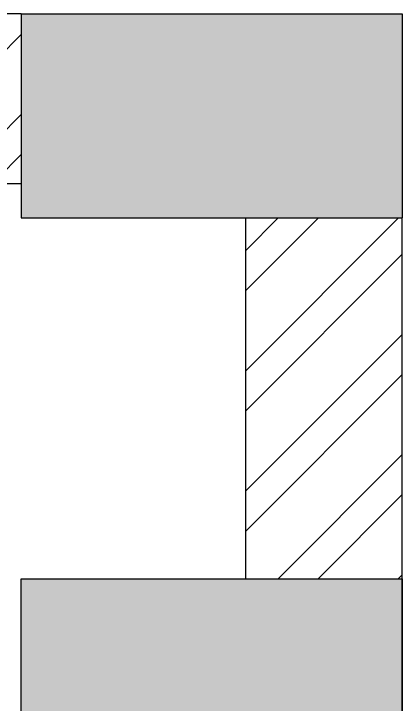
# Model space of a CAD drawing. Header units: feet. Extents: x 8814516 to 8843247, y -5932511 to -5925706.
# Drawn here: x 8842676 to 8843247, y -5926720 to -5925706 of the extents above; entities that cross this region are included whole.
import ezdxf

# ---------------------------------------------------------------- set-up
doc = ezdxf.new("R2010")
doc.units = ezdxf.units.FT
doc.header["$LTSCALE"] = 33
doc.header["$MEASUREMENT"] = 0
doc.layers.add('A-WALL', color=1, linetype='Continuous')
doc.layers.add('column', color=10, linetype='Continuous')
for name, color, linetype, lineweight in [('A-WALL HATCH', 251, 'Continuous', 0), ('column hatch', 5, 'Continuous', 0), ('LENS-DIM', 252, 'Continuous', 5)]:
    doc.layers.add(name, color=color, linetype=linetype, lineweight=lineweight)

# ---------------------------------------------------------------- blocks, each defined once
blk = doc.blocks.new('A$C547b97a2')
at = {"layer": 'A-WALL HATCH'}
h = blk.add_hatch(dxfattribs=at)
h.set_pattern_fill('ANSI32', color=256, scale=333)
h.set_pattern_definition([(45, (-3360310.430466578, 5510283.785421858), (-88.29995930067012, 88.29995930067012), []), (45, (-3360251.563827142, 5510283.785421858), (-88.29995930067012, 88.29995930067012), [])])
h.paths.add_polyline_path([(7258.000000001863, 1.8626451e-09), (2193.000000001863, 1.8626451e-09), (2193.000000001863, -244.999999997206), (7258.000000001863, -244.999999997206)])
h.paths.add_polyline_path([(13313.00000000186, 1.8626451e-09), (7668.000000001862, 1.8626451e-09), (7668.000000001862, -244.999999997206), (13313.00000000186, -244.999999997206)])
h.paths.add_polyline_path([(19393.00000000186, 2.7939677e-09), (13713.00000000186, 2.7939677e-09), (13713.00000000186, -244.999999997206), (19393.00000000186, -244.999999997206)])
h.paths.add_polyline_path([(25043, 5.000000002793967), (19803.00000000186, 5.000000002793967), (19803.00000000186, -244.999999997206), (25043.00000000186, -244.999999997206)])
h.paths.add_polyline_path([(25603, -294.999999997206), (25373.00000000186, -294.999999997206), (25373.00000000186, -824.9999999972059), (25603, -824.9999999972059)])
h.paths.add_polyline_path([(25603.00000000186, -1224.999999997206), (25373.00000000186, -1224.999999997206), (25373.00000000186, -3004.999999997207), (24629.00000000186, -3004.999999997207), (24629.00000000186, -3154.999999997206), (25373.00000000186, -3154.999999997206), (25373.00000000186, -4669.999999997206), (23893.00000000186, -4669.999999997206), (23893.00000000186, -3004.999999997207), (23753.00000000186, -3004.999999997207), (23753.00000000186, -4674.999999997206), (19960.00000000186, -4674.999999997206), (19960.00000000186, -4904.999999997206), (23893.00000000186, -4899.999999997206), (25603.00000000186, -4899.999999997206), (25603.00000000186, -3154.999999997206)])
h.paths.add_polyline_path([(7290.000000001862, -4744.999999997206), (1800.000000001863, -4744.999999997206), (1800.000000001863, -4909.999999997206), (7290.000000001862, -4909.999999997206)])
h.paths.add_polyline_path([(13370.00000000186, -4744.999999995343), (7690.000000001862, -4744.999999996275), (7690.000000001862, -4904.999999997206), (13370.00000000186, -4904.999999997206)])
h.paths.add_polyline_path([(19540.00000000186, -4744.999999997206), (13770.00000000186, -4744.999999997206), (13770.00000000186, -4904.999999997206), (19540.00000000186, -4904.999999997206)])
at = {"layer": 'column hatch'}
h = blk.add_hatch(color=251, dxfattribs=at)
h.dxf.hatch_style = 1
h.paths.add_polyline_path([(25603.00000000186, -824.9999999972059), (25043.00000000186, -824.9999999972059), (25043.00000000186, -1224.999999997206), (25603.00000000186, -1224.999999997206)])
h.paths.add_polyline_path([(2193.000000001863, 1.8626451e-09), (1423.000000001862, 0), (1423.000000001862, -299.9999999981374), (2193.000000001863, -299.9999999981374), (2193.000000001863, -229.9999999981373)])
h.paths.add_polyline_path([(7668.000000001862, 1.8626451e-09), (7258.000000001863, 1.8626451e-09), (7258.000000001863, -244.999999997206), (7258.000000001863, -309.999999997206), (7668.000000001862, -309.999999997206), (7668.000000001862, -244.999999997206)])
h.paths.add_polyline_path([(13713.00000000186, 2.7939677e-09), (13313.00000000186, 1.8626451e-09), (13313.00000000186, -244.999999997206), (13313.00000000186, -309.999999997206), (13713.00000000186, -309.999999997206), (13713.00000000186, -229.999999997206)])
h.paths.add_polyline_path([(19803.00000000186, 5.000000002793967), (19393.00000000186, 2.7939677e-09), (19393.00000000186, -229.999999997206), (19393.00000000186, -294.999999997206), (19803.00000000186, -294.999999997206), (19803.00000000186, -224.9999999972061)])
h.paths.add_polyline_path([(25603.00000000186, 5.000000002793967), (25043, 5.000000002793967), (25043.00000000186, -224.9999999972061), (25043.00000000186, -294.999999997206), (25373.00000000186, -294.999999997206), (25603.00000000186, -294.999999997206)])
h.paths.add_polyline_path([(19960.00000000186, -4674.999999997206), (19960.00000000186, -4604.999999997206), (19540.00000000186, -4604.999999997206), (19540.00000000186, -4674.999999997206), (19540.00000000186, -4904.999999997206), (19960.00000000186, -4904.999999997206)])
h.paths.add_polyline_path([(13770.00000000186, -4594.999999997206), (13370.00000000186, -4594.999999997206), (13370.00000000186, -4674.999999997206), (13370.00000000186, -4904.999999997206), (13770.00000000186, -4904.999999997206), (13770.00000000186, -4674.999999997206)])
h.paths.add_polyline_path([(7690.000000001862, -4674.999999997206), (7690.000000001862, -4604.999999997206), (7290.000000001862, -4604.999999997206), (7290.000000001862, -4679.999999997206), (7290.000000001862, -4909.999999997206), (7690.000000001862, -4904.999999997206)])
h.paths.add_polyline_path([(1800.000000001863, -4679.999999997206), (1800.000000001863, -4599.999999997206), (1430.000000001863, -4599.999999997206), (1430.000000001863, -4879.999999997206), (1430.000000001863, -4909.999999998138), (1800.000000001863, -4909.999999997206)])
at = {"layer": 'A-WALL'}
for p, q in [((25043.00000000186, 5.000000002793967), (19803.00000000186, 5.000000002793967)), ((25043.00000000186, -244.999999997206), (19803.00000000186, -244.999999997206)), ((25373.00000000186, -824.9999999972059), (25373.00000000186, -294.999999997206)), ((25603.00000000186, -3154.999999997206), (25603, -294.999999997206))]:
    blk.add_line(p, q, dxfattribs=at)
at = {"layer": 'column'}
for points in [[(25043.00000000186, 5.000000002793967), (25603.00000000186, 5.000000002793967), (25603.00000000186, -294.9999999981374)], [(25043, 5.000000002793967), (25043.00000000186, -224.9999999972061), (25043.00000000186, -294.999999997206), (25373.00000000186, -294.999999997206), (25603.00000000186, -294.999999997206)]]:
    blk.add_lwpolyline(points, dxfattribs=at)
blk.add_lwpolyline([(25043.00000000186, -824.9999999972059), (25603.00000000186, -824.9999999972059), (25603.00000000186, -1224.999999997206), (25043.00000000186, -1224.999999997206)], close=True, dxfattribs=at)

msp = doc.modelspace()

# ---------------------------------------------------------------- block references
at = {"layer": 'LENS-DIM', "color": 2}
msp.add_blockref('A$C547b97a2', (8817644.066520765, -5925710.977700284), dxfattribs=at)

doc.saveas('drawing.dxf')
